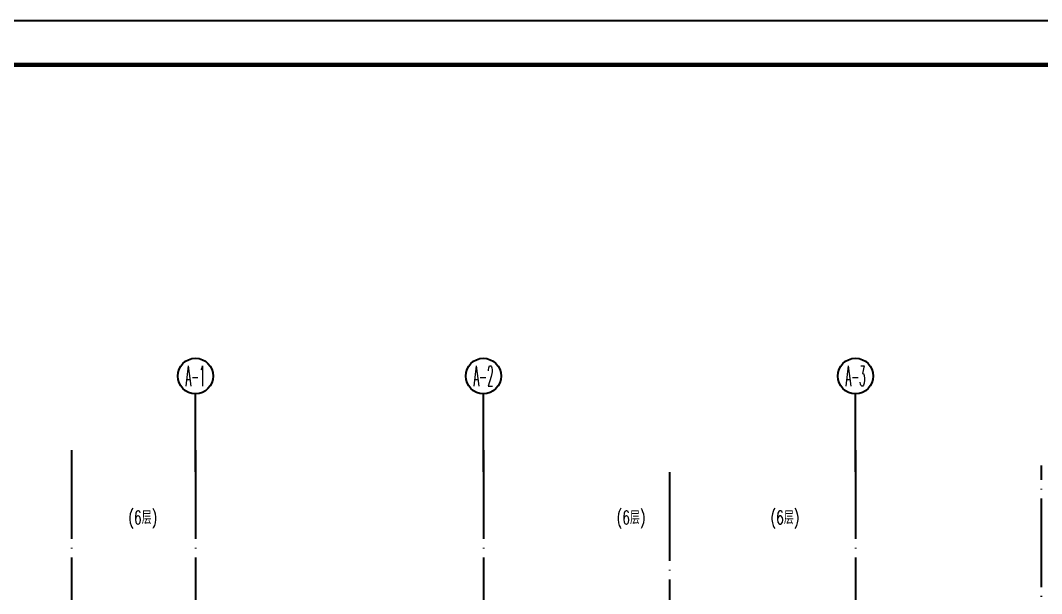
# Model space of a CAD drawing. Extents: x 1980812 to 2226895, y -554123 to 281606.
# Drawn here: x 1992715 to 2015767, y 262666 to 275602 of the extents above; entities that cross this region are included whole.
import ezdxf
from ezdxf.enums import TextEntityAlignment as Align

# ---------------------------------------------------------------- set-up
doc = ezdxf.new("R2010")
doc.units = 0
doc.header["$LTSCALE"] = 1000
doc.header["$MEASUREMENT"] = 0
doc.linetypes.add('DOTE', pattern=[2.42, 2, -0.2, 0.02, -0.2])
for name, color, linetype in [('$TD_AUDIT_GENERATED_(1F3)', 7, 'Continuous'), ('AXIS', 7, 'Continuous'), ('AXIS_TEXT', 7, 'Continuous'), ('dote', 8, 'DOTE'), ('DQ2', 2, 'Continuous'), ('TK', 1, 'Continuous'), ('WALL', 7, 'Continuous')]:
    doc.layers.add(name, color=color, linetype=linetype)
doc.styles.add('_TCH_AXIS', font='COMPLEX', dxfattribs={"bigfont": 'GBCBIG'})
doc.styles.add('COMPLEX', font='COMPLEX')
doc.styles.add('D8', font='txtw.shx', dxfattribs={"width": 0.7, "bigfont": 'hztxtw.shx'})

# ---------------------------------------------------------------- blocks, each defined once
blk = doc.blocks.new('_AXISO')
blk.add_circle((0, 0), 0.5)
at = {"layer": 'AXIS_TEXT', "style": 'COMPLEX', "width": 1.041667}
blk.add_attdef('A', text='', height=0.56, dxfattribs=at).set_placement((-0.25, -0.28), (0.25, -0.28), align=Align.FIT)
blk = doc.blocks.new('$TD_AUDIT_GENERATED_(9F)')
at = {"layer": 'AXIS'}
for p, q in [((0, 29979), (0, 31745)), ((6500, 29979), (6500, 31745)), ((14900, 29979), (14900, 31745))]:
    blk.add_line(p, q, dxfattribs=at)
at = {"layer": 'dote'}
for p, q in [((-2800, 30469), (-2800, -6248)), ((0, 30469), (0, -6248)), ((6500, 30469), (6500, -6248)), ((14900, 30469), (14900, -6248)), ((10700, 29972), (10700, -5320)), ((19100, 17700), (19100, 30123))]:
    blk.add_line(p, q, dxfattribs=at)
at = {"layer": 'AXIS'}
ref = blk.add_blockref('_AXISO', (0, 32145), dxfattribs=dict(at, xscale=800, yscale=800, zscale=800))
ref.add_attrib('A', 'A-1', dxfattribs={"layer": 'AXIS_TEXT', "height": 452.5, "style": '_TCH_AXIS', "width": 0.375}).set_placement((-226, 31919), (226, 31919), align=Align.FIT)
ref = blk.add_blockref('_AXISO', (6500, 32145), dxfattribs=dict(at, xscale=800, yscale=800, zscale=800))
ref.add_attrib('A', 'A-2', dxfattribs={"layer": 'AXIS_TEXT', "height": 452.5, "style": '_TCH_AXIS', "width": 0.344262}).set_placement((6274, 31919), (6726, 31919), align=Align.FIT)
ref = blk.add_blockref('_AXISO', (14900, 32145), dxfattribs=dict(at, xscale=800, yscale=800, zscale=800))
ref.add_attrib('A', 'A-3', dxfattribs={"layer": 'AXIS_TEXT', "height": 452.5, "style": '_TCH_AXIS', "width": 0.344262}).set_placement((14674, 31919), (15126, 31919), align=Align.FIT)
blk = doc.blocks.new('tu kuang A1 A')
at = {"layer": 'TK'}
blk.add_lwpolyline([(0, 59400), (84100, 59400), (84100, 0), (0, 0)], close=True, dxfattribs=at)
at = {"layer": 'TK', "const_width": 100}
blk.add_lwpolyline([(83100, 1000), (83100, 58400), (2500, 58400), (2500, 1000)], close=True, dxfattribs=at)

msp = doc.modelspace()

# ---------------------------------------------------------------- block references
at = {"layer": 'DQ2'}
msp.add_blockref('tu kuang A1 A', (1980812.3, 216202.3), dxfattribs=at)
at = {"layer": 'WALL'}
msp.add_blockref('$TD_AUDIT_GENERATED_(9F)', (1996666.5, 235431.5), dxfattribs=at)

# ---------------------------------------------------------------- texts
at = {"layer": '$TD_AUDIT_GENERATED_(1F3)', "style": 'D8', "width": 0.7}
for rotation, p in [(359.99943, (1995476.3, 264384.3)), (0.00057, (2006497.7, 264384.3)), (0.00057, (2009971.3, 264384.3))]:
    msp.add_text('(6\\M+5B2E3)', height=300, rotation=rotation, dxfattribs=at).set_placement(p, align=Align.MIDDLE_CENTER)

doc.saveas('drawing.dxf')
